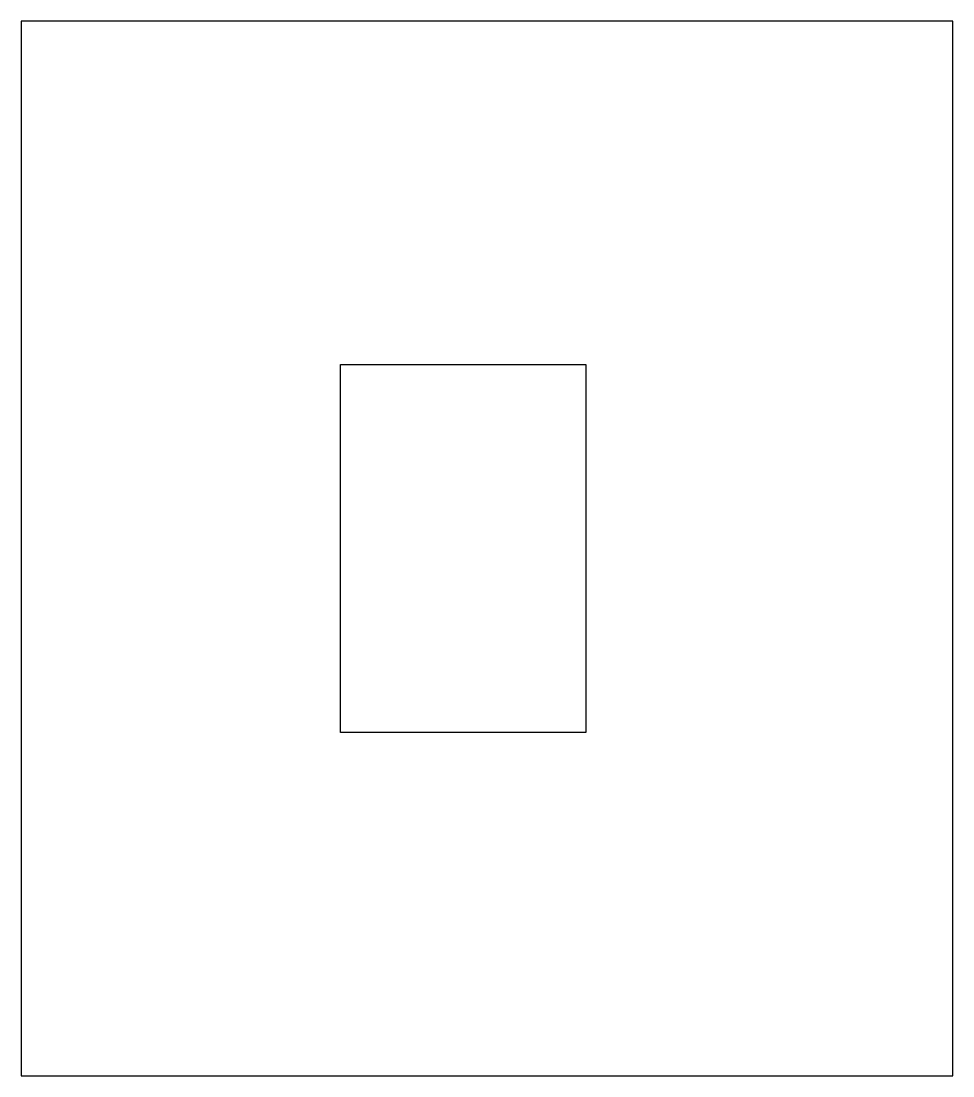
# Model space of a CAD drawing. Header units: millimetres. Extents: x -380 to 0, y -430 to 0.
import ezdxf

# ---------------------------------------------------------------- set-up
doc = ezdxf.new("R2010")
doc.units = ezdxf.units.MM

msp = doc.modelspace()

# ---------------------------------------------------------------- linework, layer by layer
for points in [[(0, 0), (-380, 0), (-380, -430), (0, -430)], [(-249.75, -290), (-249.75, -140), (-149.75, -140), (-149.75, -290)]]:
    msp.add_lwpolyline(points, close=True)

doc.saveas('drawing.dxf')
